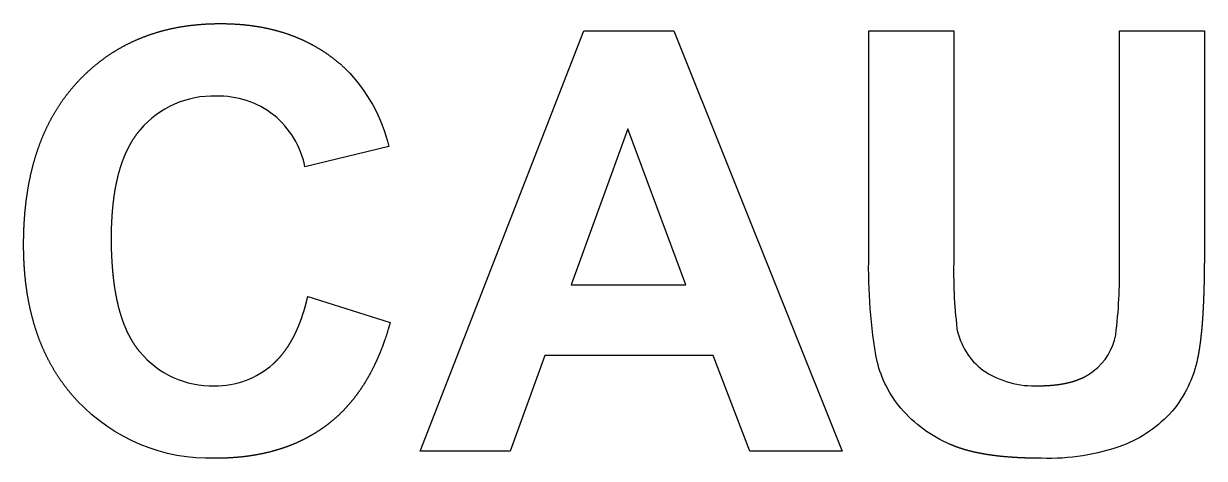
# Model space of a CAD drawing. Header units: millimetres. Extents: x -155 to 155, y -112 to 112.
# Drawn here: x 74.82 to 102.88, y -87.77 to -77.43 of the extents above; entities that cross this region are included whole.
import ezdxf

# ---------------------------------------------------------------- set-up
doc = ezdxf.new("R2010")
doc.units = ezdxf.units.MM
doc.layers.get('0').update_dxf_attribs({"lineweight": 25, "true_color": 0xffffff})

msp = doc.modelspace()

# ---------------------------------------------------------------- linework, layer by layer
at = {"flags": 128}
for points in [[(81.569, -83.921), (83.527, -84.542), (83.524, -84.554), (83.52, -84.567), (83.516, -84.58), (83.513, -84.593), (83.509, -84.605), (83.506, -84.618), (83.502, -84.631), (83.498, -84.643), (83.495, -84.656), (83.491, -84.668), (83.487, -84.681), (83.484, -84.693), (83.48, -84.706), (83.476, -84.718), (83.472, -84.731), (83.468, -84.743), (83.465, -84.755), (83.461, -84.768), (83.457, -84.78), (83.453, -84.792), (83.449, -84.805), (83.445, -84.817), (83.441, -84.829), (83.437, -84.841), (83.433, -84.853), (83.429, -84.866), (83.425, -84.878), (83.421, -84.89), (83.417, -84.902), (83.413, -84.914), (83.409, -84.926), (83.405, -84.938), (83.401, -84.95), (83.397, -84.962), (83.393, -84.974), (83.389, -84.985), (83.384, -84.997), (83.38, -85.009), (83.376, -85.021), (83.372, -85.033), (83.368, -85.044), (83.363, -85.056), (83.359, -85.068), (83.355, -85.08), (83.35, -85.091), (83.346, -85.103), (83.342, -85.114), (83.337, -85.126), (83.333, -85.138), (83.328, -85.149), (83.324, -85.161), (83.32, -85.172), (83.315, -85.183), (83.311, -85.195), (83.306, -85.206), (83.302, -85.218), (83.297, -85.229), (83.292, -85.24), (83.288, -85.252), (83.283, -85.263), (83.279, -85.274), (83.274, -85.285), (83.269, -85.296), (83.265, -85.308), (83.26, -85.319), (83.255, -85.33), (83.251, -85.341), (83.246, -85.352), (83.241, -85.363), (83.236, -85.374), (83.231, -85.385), (83.227, -85.396), (83.222, -85.407), (83.217, -85.418), (83.212, -85.429), (83.207, -85.439), (83.202, -85.45), (83.197, -85.461), (83.192, -85.472), (83.187, -85.483), (83.182, -85.493), (83.177, -85.504), (83.172, -85.515), (83.167, -85.525), (83.162, -85.536), (83.157, -85.547), (83.152, -85.557), (83.147, -85.568), (83.142, -85.578), (83.137, -85.589), (83.132, -85.599), (83.126, -85.61), (83.121, -85.62), (83.116, -85.63), (83.111, -85.641), (83.106, -85.651), (83.1, -85.661), (83.095, -85.672), (83.09, -85.682), (83.084, -85.692), (83.079, -85.702), (83.074, -85.713), (83.068, -85.723), (83.063, -85.733), (83.057, -85.743), (83.052, -85.753), (83.046, -85.763), (83.041, -85.773), (83.036, -85.783), (83.03, -85.793), (83.024, -85.803), (83.019, -85.813), (83.013, -85.823), (83.008, -85.833), (83.002, -85.843), (82.997, -85.852), (82.991, -85.862), (82.985, -85.872), (82.98, -85.882), (82.974, -85.891), (82.968, -85.901), (82.962, -85.911), (82.957, -85.92), (82.951, -85.93), (82.945, -85.94), (82.939, -85.949), (82.934, -85.959), (82.928, -85.968), (82.922, -85.978), (82.916, -85.987), (82.91, -85.997), (82.904, -86.006), (82.898, -86.015), (82.892, -86.025), (82.886, -86.034), (82.88, -86.043), (82.874, -86.053), (82.868, -86.062), (82.862, -86.071), (82.856, -86.08), (82.85, -86.089), (82.844, -86.099), (82.838, -86.108), (82.832, -86.117), (82.826, -86.126), (82.819, -86.135), (82.813, -86.144), (82.807, -86.153), (82.801, -86.162), (82.795, -86.171), (82.788, -86.18), (82.782, -86.189), (82.776, -86.198), (82.769, -86.206), (82.763, -86.215), (82.757, -86.224), (82.75, -86.233), (82.744, -86.242), (82.738, -86.25), (82.731, -86.259), (82.725, -86.268), (82.718, -86.276), (82.712, -86.285), (82.705, -86.293), (82.699, -86.302), (82.692, -86.311), (82.686, -86.319), (82.679, -86.328), (82.673, -86.336), (82.666, -86.344), (82.659, -86.353), (82.653, -86.361), (82.646, -86.37), (82.639, -86.378), (82.633, -86.386), (82.626, -86.395), (82.619, -86.403), (82.612, -86.411), (82.606, -86.419), (82.599, -86.427), (82.592, -86.436), (82.585, -86.444), (82.578, -86.452), (82.572, -86.46), (82.565, -86.468), (82.558, -86.476), (82.551, -86.484), (82.544, -86.492), (82.537, -86.5), (82.53, -86.508), (82.523, -86.516), (82.516, -86.523), (82.509, -86.531), (82.502, -86.539), (82.495, -86.547), (82.488, -86.555), (82.481, -86.562), (82.474, -86.57), (82.467, -86.578), (82.459, -86.585), (82.452, -86.593), (82.445, -86.601), (82.438, -86.608), (82.431, -86.616), (82.423, -86.623), (82.416, -86.631), (82.409, -86.638), (82.401, -86.646), (82.394, -86.653), (82.387, -86.661), (82.379, -86.668), (82.372, -86.675), (82.365, -86.683), (82.357, -86.69), (82.35, -86.697), (82.342, -86.705), (82.335, -86.712), (82.328, -86.719), (82.32, -86.726), (82.313, -86.733), (82.305, -86.74), (82.297, -86.748), (82.29, -86.755), (82.282, -86.762), (82.275, -86.769), (82.267, -86.776), (82.259, -86.783), (82.252, -86.79), (82.244, -86.796), (82.236, -86.803), (82.229, -86.81), (82.221, -86.817), (82.213, -86.824), (82.205, -86.831), (82.198, -86.837), (82.19, -86.844), (82.182, -86.851), (82.174, -86.858), (82.166, -86.864), (82.158, -86.871), (82.15, -86.877), (82.143, -86.884), (82.135, -86.891), (82.127, -86.897), (82.119, -86.904), (82.111, -86.91), (82.103, -86.917), (82.095, -86.923), (82.087, -86.929), (82.079, -86.936), (82.071, -86.942), (82.062, -86.948), (82.054, -86.955), (82.046, -86.961), (82.038, -86.967), (82.03, -86.973), (82.022, -86.98), (82.013, -86.986), (82.005, -86.992), (81.997, -86.998), (81.989, -87.004), (81.98, -87.01), (81.972, -87.016), (81.964, -87.022), (81.956, -87.028), (81.947, -87.034), (81.939, -87.04), (81.93, -87.046), (81.922, -87.052), (81.914, -87.058), (81.905, -87.064), (81.897, -87.07), (81.888, -87.076), (81.88, -87.081), (81.871, -87.087), (81.863, -87.093), (81.854, -87.098), (81.846, -87.104), (81.837, -87.11), (81.829, -87.115), (81.82, -87.121), (81.811, -87.127), (81.803, -87.132), (81.794, -87.138), (81.785, -87.143), (81.777, -87.149), (81.768, -87.154), (81.759, -87.16), (81.751, -87.165), (81.742, -87.171), (81.733, -87.176), (81.724, -87.181), (81.715, -87.187), (81.707, -87.192), (81.698, -87.197), (81.689, -87.202), (81.68, -87.208), (81.671, -87.213), (81.662, -87.218), (81.653, -87.223), (81.644, -87.228), (81.635, -87.233), (81.626, -87.238), (81.617, -87.244), (81.608, -87.249), (81.599, -87.254), (81.59, -87.259), (81.581, -87.264), (81.572, -87.268), (81.563, -87.273), (81.554, -87.278), (81.545, -87.283), (81.536, -87.288), (81.526, -87.293), (81.517, -87.298), (81.508, -87.302), (81.499, -87.307), (81.49, -87.312), (81.48, -87.316), (81.471, -87.321), (81.462, -87.326), (81.453, -87.33), (81.443, -87.335), (81.434, -87.34), (81.425, -87.344), (81.415, -87.349), (81.406, -87.353), (81.396, -87.358), (81.387, -87.362), (81.377, -87.366), (81.368, -87.371), (81.359, -87.375), (81.349, -87.38), (81.34, -87.384), (81.33, -87.388), (81.32, -87.393), (81.311, -87.397), (81.301, -87.401), (81.292, -87.405), (81.282, -87.409), (81.272, -87.414), (81.263, -87.418), (81.253, -87.422), (81.243, -87.426), (81.234, -87.43), (81.224, -87.434), (81.214, -87.438), (81.205, -87.442), (81.195, -87.446), (81.185, -87.45), (81.175, -87.454), (81.165, -87.458), (81.156, -87.462), (81.146, -87.465), (81.136, -87.469), (81.126, -87.473), (81.116, -87.477), (81.106, -87.481), (81.096, -87.484), (81.086, -87.488), (81.076, -87.492), (81.066, -87.495), (81.056, -87.499), (81.046, -87.503), (81.036, -87.506), (81.026, -87.51), (81.016, -87.513), (81.006, -87.517), (80.996, -87.52), (80.986, -87.524), (80.976, -87.527), (80.965, -87.53), (80.955, -87.534), (80.945, -87.537), (80.935, -87.541), (80.925, -87.544), (80.914, -87.547), (80.904, -87.55), (80.894, -87.554), (80.883, -87.557), (80.873, -87.56), (80.863, -87.563), (80.852, -87.566), (80.842, -87.569), (80.832, -87.573), (80.821, -87.576), (80.811, -87.579), (80.8, -87.582), (80.79, -87.585), (80.779, -87.588), (80.769, -87.591), (80.758, -87.594), (80.748, -87.596), (80.737, -87.599), (80.727, -87.602), (80.716, -87.605), (80.706, -87.608), (80.695, -87.611), (80.684, -87.613), (80.674, -87.616), (80.663, -87.619), (80.652, -87.621), (80.642, -87.624), (80.631, -87.627), (80.62, -87.629), (80.61, -87.632), (80.599, -87.634), (80.588, -87.637), (80.577, -87.64), (80.566, -87.642), (80.556, -87.644), (80.545, -87.647), (80.534, -87.649), (80.523, -87.652), (80.512, -87.654), (80.501, -87.656), (80.49, -87.659), (80.479, -87.661), (80.468, -87.663), (80.457, -87.666), (80.446, -87.668), (80.435, -87.67), (80.424, -87.672), (80.413, -87.674), (80.402, -87.676), (80.391, -87.678), (80.38, -87.681), (80.369, -87.683), (80.358, -87.685), (80.346, -87.687), (80.335, -87.689), (80.324, -87.691), (80.313, -87.692), (80.302, -87.694), (80.29, -87.696), (80.279, -87.698), (80.268, -87.7), (80.257, -87.702), (80.245, -87.704), (80.234, -87.705), (80.223, -87.707), (80.211, -87.709), (80.2, -87.71), (80.188, -87.712), (80.177, -87.714), (80.166, -87.715), (80.154, -87.717), (80.143, -87.718), (80.131, -87.72), (80.12, -87.722), (80.108, -87.723), (80.097, -87.724), (80.085, -87.726), (80.074, -87.727), (80.062, -87.729), (80.05, -87.73), (80.039, -87.731), (80.027, -87.733), (80.015, -87.734), (80.004, -87.735), (79.992, -87.737), (79.98, -87.738), (79.969, -87.739), (79.957, -87.74), (79.945, -87.741), (79.933, -87.742), (79.922, -87.744), (79.91, -87.745), (79.898, -87.746), (79.886, -87.747), (79.874, -87.748), (79.862, -87.749), (79.85, -87.75), (79.838, -87.751), (79.827, -87.752), (79.815, -87.752), (79.803, -87.753), (79.791, -87.754), (79.779, -87.755), (79.767, -87.756), (79.755, -87.756), (79.743, -87.757), (79.73, -87.758), (79.718, -87.759), (79.706, -87.759), (79.694, -87.76), (79.682, -87.761), (79.67, -87.761), (79.658, -87.762), (79.645, -87.762), (79.633, -87.763), (79.621, -87.763), (79.609, -87.764), (79.597, -87.764), (79.584, -87.765), (79.572, -87.765), (79.56, -87.765), (79.547, -87.766), (79.535, -87.766), (79.523, -87.766), (79.51, -87.767), (79.498, -87.767), (79.485, -87.767), (79.473, -87.767), (79.461, -87.768), (79.448, -87.768), (79.436, -87.768), (79.423, -87.768), (79.411, -87.768), (79.398, -87.768), (79.386, -87.768), (79.373, -87.768, -0.215668), (76.099, -86.407), (76.089, -86.397), (76.079, -86.386), (76.069, -86.375), (76.059, -86.365), (76.049, -86.354), (76.039, -86.343), (76.03, -86.332), (76.02, -86.321), (76.01, -86.31), (76, -86.299), (75.991, -86.289), (75.981, -86.278), (75.972, -86.267), (75.962, -86.255), (75.953, -86.244), (75.943, -86.233), (75.934, -86.222), (75.925, -86.211), (75.915, -86.2), (75.906, -86.189), (75.897, -86.177), (75.888, -86.166), (75.879, -86.155), (75.87, -86.143), (75.86, -86.132), (75.851, -86.121), (75.842, -86.109), (75.834, -86.098), (75.825, -86.086), (75.816, -86.075), (75.807, -86.063), (75.798, -86.051), (75.789, -86.04), (75.781, -86.028), (75.772, -86.017), (75.763, -86.005), (75.755, -85.993), (75.746, -85.981), (75.738, -85.969), (75.729, -85.958), (75.721, -85.946), (75.712, -85.934), (75.704, -85.922), (75.696, -85.91), (75.688, -85.898), (75.679, -85.886), (75.671, -85.874), (75.663, -85.862), (75.655, -85.85), (75.647, -85.838), (75.639, -85.825), (75.631, -85.813), (75.623, -85.801), (75.615, -85.789), (75.607, -85.776), (75.599, -85.764), (75.591, -85.752), (75.583, -85.739), (75.576, -85.727), (75.568, -85.715), (75.56, -85.702), (75.553, -85.69), (75.545, -85.677), (75.538, -85.664), (75.53, -85.652), (75.523, -85.639), (75.515, -85.627), (75.508, -85.614), (75.501, -85.601), (75.493, -85.588), (75.486, -85.576), (75.479, -85.563), (75.472, -85.55), (75.464, -85.537), (75.457, -85.524), (75.45, -85.511), (75.443, -85.498), (75.436, -85.485), (75.429, -85.472), (75.422, -85.459), (75.416, -85.446), (75.409, -85.433), (75.402, -85.42), (75.395, -85.407), (75.389, -85.393), (75.382, -85.38), (75.375, -85.367), (75.369, -85.354), (75.362, -85.34), (75.356, -85.327), (75.349, -85.314), (75.343, -85.3), (75.336, -85.287), (75.33, -85.273), (75.324, -85.26), (75.317, -85.246), (75.311, -85.233), (75.305, -85.219), (75.299, -85.205), (75.293, -85.192), (75.286, -85.178), (75.28, -85.164), (75.274, -85.15), (75.268, -85.137), (75.262, -85.123), (75.257, -85.109), (75.251, -85.095), (75.245, -85.081), (75.239, -85.067), (75.233, -85.053), (75.228, -85.039), (75.222, -85.025), (75.216, -85.011), (75.211, -84.997), (75.205, -84.983), (75.2, -84.969), (75.194, -84.955), (75.189, -84.94), (75.184, -84.926), (75.178, -84.912), (75.173, -84.898), (75.168, -84.883), (75.162, -84.869), (75.157, -84.855), (75.152, -84.84), (75.147, -84.826), (75.142, -84.811), (75.137, -84.797), (75.132, -84.782), (75.127, -84.767), (75.122, -84.753), (75.117, -84.738), (75.112, -84.724), (75.108, -84.709), (75.103, -84.694), (75.098, -84.679), (75.093, -84.665), (75.089, -84.65), (75.084, -84.635), (75.08, -84.62), (75.075, -84.605), (75.071, -84.59), (75.066, -84.575), (75.062, -84.56), (75.057, -84.545), (75.053, -84.53), (75.049, -84.515), (75.045, -84.5), (75.04, -84.485), (75.036, -84.469), (75.032, -84.454), (75.028, -84.439), (75.024, -84.424), (75.02, -84.408), (75.016, -84.393), (75.012, -84.378), (75.008, -84.362), (75.004, -84.347), (75, -84.331), (74.997, -84.316), (74.993, -84.3), (74.989, -84.285), (74.986, -84.269), (74.982, -84.254), (74.978, -84.238), (74.975, -84.222), (74.971, -84.207), (74.968, -84.191), (74.964, -84.175), (74.961, -84.159), (74.958, -84.143), (74.954, -84.128), (74.951, -84.112), (74.948, -84.096), (74.945, -84.08), (74.942, -84.064), (74.938, -84.048), (74.935, -84.032), (74.932, -84.016), (74.929, -84), (74.926, -83.983), (74.923, -83.967), (74.921, -83.951), (74.918, -83.935), (74.915, -83.919), (74.912, -83.902), (74.909, -83.886), (74.907, -83.87), (74.904, -83.853), (74.902, -83.837), (74.899, -83.82), (74.896, -83.804), (74.894, -83.787), (74.892, -83.771), (74.889, -83.754), (74.887, -83.738), (74.884, -83.721), (74.882, -83.704), (74.88, -83.688), (74.878, -83.671), (74.876, -83.654), (74.873, -83.638), (74.871, -83.621), (74.869, -83.604), (74.867, -83.587), (74.865, -83.57), (74.863, -83.553), (74.861, -83.536), (74.86, -83.519), (74.858, -83.502), (74.856, -83.485), (74.854, -83.468), (74.853, -83.451), (74.851, -83.434), (74.849, -83.417), (74.848, -83.399), (74.846, -83.382), (74.845, -83.365), (74.843, -83.348), (74.842, -83.33), (74.84, -83.313), (74.839, -83.296), (74.838, -83.278), (74.836, -83.261), (74.835, -83.243), (74.834, -83.226), (74.833, -83.208), (74.832, -83.191), (74.831, -83.173), (74.83, -83.155), (74.829, -83.138), (74.828, -83.12), (74.827, -83.102), (74.826, -83.085), (74.825, -83.067), (74.824, -83.049), (74.823, -83.031), (74.823, -83.013), (74.822, -82.995), (74.821, -82.977), (74.821, -82.959), (74.82, -82.941), (74.82, -82.923), (74.819, -82.905), (74.819, -82.887), (74.818, -82.869), (74.818, -82.851), (74.818, -82.833), (74.817, -82.815), (74.817, -82.796), (74.817, -82.778), (74.817, -82.76), (74.816, -82.741), (74.816, -82.723), (74.816, -82.705), (74.816, -82.686), (74.816, -82.667), (74.816, -82.647), (74.816, -82.628), (74.817, -82.609), (74.817, -82.589), (74.817, -82.57), (74.817, -82.551), (74.818, -82.531), (74.818, -82.512), (74.818, -82.493), (74.819, -82.474), (74.819, -82.455), (74.82, -82.436), (74.82, -82.417), (74.821, -82.398), (74.821, -82.379), (74.822, -82.36), (74.823, -82.341), (74.823, -82.322), (74.824, -82.303), (74.825, -82.284), (74.826, -82.265), (74.827, -82.247), (74.828, -82.228), (74.829, -82.209), (74.83, -82.191), (74.831, -82.172), (74.832, -82.154), (74.833, -82.135), (74.834, -82.116), (74.835, -82.098), (74.836, -82.08), (74.838, -82.061), (74.839, -82.043), (74.84, -82.024), (74.842, -82.006), (74.843, -81.988), (74.845, -81.97), (74.846, -81.951), (74.848, -81.933), (74.849, -81.915), (74.851, -81.897), (74.853, -81.879), (74.854, -81.861), (74.856, -81.843), (74.858, -81.825), (74.86, -81.807), (74.862, -81.789), (74.864, -81.771), (74.866, -81.754), (74.867, -81.736), (74.87, -81.718), (74.872, -81.7), (74.874, -81.683), (74.876, -81.665), (74.878, -81.647), (74.88, -81.63), (74.882, -81.612), (74.885, -81.595), (74.887, -81.577), (74.89, -81.56), (74.892, -81.542), (74.894, -81.525), (74.897, -81.508), (74.899, -81.49), (74.902, -81.473), (74.905, -81.456), (74.907, -81.439), (74.91, -81.421), (74.913, -81.404), (74.915, -81.387), (74.918, -81.37), (74.921, -81.353), (74.924, -81.336), (74.927, -81.319), (74.93, -81.302), (74.933, -81.285), (74.936, -81.268), (74.939, -81.252), (74.942, -81.235), (74.945, -81.218), (74.949, -81.201), (74.952, -81.185), (74.955, -81.168), (74.958, -81.151), (74.962, -81.135), (74.965, -81.118), (74.969, -81.102), (74.972, -81.085), (74.976, -81.069), (74.979, -81.052), (74.983, -81.036), (74.986, -81.02), (74.99, -81.003), (74.994, -80.987), (74.998, -80.971), (75.001, -80.954), (75.005, -80.938), (75.009, -80.922), (75.013, -80.906), (75.017, -80.89), (75.021, -80.874), (75.025, -80.858), (75.029, -80.842), (75.033, -80.826), (75.037, -80.81), (75.042, -80.794), (75.046, -80.778), (75.05, -80.762), (75.054, -80.747), (75.059, -80.731), (75.063, -80.715), (75.068, -80.7), (75.072, -80.684), (75.076, -80.668), (75.081, -80.653), (75.086, -80.637), (75.09, -80.622), (75.095, -80.606), (75.1, -80.591), (75.104, -80.575), (75.109, -80.56), (75.114, -80.545), (75.119, -80.529), (75.124, -80.514), (75.129, -80.499), (75.134, -80.484), (75.139, -80.469), (75.144, -80.453), (75.149, -80.438), (75.154, -80.423), (75.159, -80.408), (75.164, -80.393), (75.17, -80.378), (75.175, -80.363), (75.18, -80.348), (75.186, -80.334), (75.191, -80.319), (75.196, -80.304), (75.202, -80.289), (75.207, -80.274), (75.213, -80.26), (75.219, -80.245), (75.224, -80.231), (75.23, -80.216), (75.236, -80.201), (75.241, -80.187), (75.247, -80.172), (75.253, -80.158), (75.259, -80.144), (75.265, -80.129), (75.271, -80.115), (75.277, -80.1), (75.283, -80.086), (75.289, -80.072), (75.295, -80.058), (75.301, -80.044), (75.307, -80.029), (75.314, -80.015), (75.32, -80.001), (75.326, -79.987), (75.333, -79.973), (75.339, -79.959), (75.345, -79.945), (75.352, -79.931), (75.358, -79.917), (75.365, -79.904), (75.372, -79.89), (75.378, -79.876), (75.385, -79.862), (75.392, -79.849), (75.398, -79.835), (75.405, -79.821), (75.412, -79.808), (75.419, -79.794), (75.426, -79.781), (75.433, -79.767), (75.44, -79.754), (75.447, -79.74), (75.454, -79.727), (75.461, -79.713), (75.468, -79.7), (75.475, -79.687), (75.482, -79.674), (75.49, -79.66), (75.497, -79.647), (75.504, -79.634), (75.512, -79.621), (75.519, -79.608), (75.526, -79.595), (75.534, -79.582), (75.542, -79.569), (75.549, -79.556), (75.557, -79.543), (75.564, -79.53), (75.572, -79.517), (75.58, -79.504), (75.588, -79.492), (75.595, -79.479), (75.603, -79.466), (75.611, -79.453), (75.619, -79.441), (75.627, -79.428), (75.635, -79.416), (75.643, -79.403), (75.651, -79.391), (75.659, -79.378), (75.667, -79.366), (75.676, -79.353), (75.684, -79.341), (75.692, -79.328), (75.7, -79.316), (75.709, -79.304), (75.717, -79.292), (75.726, -79.279), (75.734, -79.267), (75.743, -79.255), (75.751, -79.243), (75.76, -79.231), (75.768, -79.219), (75.777, -79.207), (75.786, -79.195), (75.795, -79.183), (75.803, -79.171), (75.812, -79.159), (75.821, -79.147), (75.83, -79.136), (75.839, -79.124), (75.848, -79.112), (75.857, -79.1), (75.866, -79.089), (75.875, -79.077), (75.884, -79.066), (75.893, -79.054), (75.903, -79.043), (75.912, -79.031), (75.921, -79.02), (75.931, -79.008), (75.94, -78.997), (75.949, -78.985), (75.959, -78.974), (75.968, -78.963), (75.978, -78.952), (75.988, -78.94), (75.997, -78.929), (76.007, -78.918), (76.016, -78.907), (76.026, -78.896), (76.036, -78.885), (76.046, -78.874), (76.056, -78.863), (76.066, -78.852), (76.076, -78.841), (76.085, -78.83), (76.095, -78.819), (76.106, -78.808), (76.116, -78.798), (76.126, -78.787), (76.136, -78.776), (76.146, -78.766), (76.156, -78.755), (76.166, -78.744), (76.177, -78.734), (76.187, -78.723), (76.197, -78.713), (76.208, -78.703), (76.218, -78.692), (76.228, -78.682), (76.239, -78.672), (76.249, -78.661), (76.259, -78.651), (76.27, -78.641), (76.28, -78.631), (76.291, -78.621), (76.301, -78.611), (76.312, -78.601), (76.323, -78.591), (76.333, -78.581), (76.344, -78.571), (76.354, -78.562), (76.365, -78.552), (76.376, -78.542), (76.387, -78.532), (76.397, -78.523), (76.408, -78.513), (76.419, -78.504), (76.43, -78.494), (76.441, -78.485), (76.451, -78.475), (76.462, -78.466), (76.473, -78.457), (76.484, -78.447), (76.495, -78.438), (76.506, -78.429), (76.517, -78.42), (76.528, -78.41), (76.539, -78.401), (76.55, -78.392), (76.562, -78.383), (76.573, -78.374), (76.584, -78.365), (76.595, -78.357), (76.606, -78.348), (76.618, -78.339), (76.629, -78.33), (76.64, -78.322), (76.651, -78.313), (76.663, -78.304), (76.674, -78.296), (76.686, -78.287), (76.697, -78.279), (76.708, -78.27), (76.72, -78.262), (76.731, -78.253), (76.743, -78.245), (76.754, -78.237), (76.766, -78.229), (76.778, -78.22), (76.789, -78.212), (76.801, -78.204), (76.813, -78.196), (76.824, -78.188), (76.836, -78.18), (76.848, -78.172), (76.859, -78.164), (76.871, -78.156), (76.883, -78.148), (76.895, -78.141), (76.907, -78.133), (76.919, -78.125), (76.931, -78.118), (76.943, -78.11), (76.955, -78.102), (76.967, -78.095), (76.979, -78.087), (76.991, -78.08), (77.003, -78.073), (77.015, -78.065), (77.027, -78.058), (77.039, -78.051), (77.051, -78.043), (77.063, -78.036), (77.076, -78.029), (77.088, -78.022), (77.1, -78.015), (77.112, -78.008), (77.125, -78.001), (77.137, -77.994), (77.149, -77.987), (77.162, -77.98), (77.174, -77.973), (77.187, -77.967), (77.199, -77.96), (77.212, -77.953), (77.224, -77.947), (77.237, -77.94), (77.249, -77.933), (77.262, -77.927), (77.274, -77.92), (77.287, -77.914), (77.3, -77.908), (77.312, -77.901), (77.325, -77.895), (77.338, -77.889), (77.351, -77.883), (77.363, -77.876), (77.376, -77.87), (77.389, -77.864), (77.402, -77.858), (77.415, -77.852), (77.428, -77.846), (77.441, -77.84), (77.454, -77.834), (77.467, -77.828), (77.48, -77.823), (77.493, -77.817), (77.506, -77.811), (77.519, -77.806), (77.532, -77.8), (77.545, -77.794), (77.558, -77.789), (77.571, -77.783), (77.584, -77.778), (77.598, -77.772), (77.611, -77.767), (77.624, -77.762), (77.638, -77.756), (77.651, -77.751), (77.664, -77.746), (77.678, -77.741), (77.691, -77.736), (77.704, -77.731), (77.718, -77.726), (77.731, -77.721), (77.745, -77.716), (77.758, -77.711), (77.772, -77.706), (77.786, -77.701), (77.799, -77.696), (77.813, -77.691), (77.826, -77.687), (77.84, -77.682), (77.854, -77.678), (77.868, -77.673), (77.881, -77.668), (77.895, -77.664), (77.909, -77.659), (77.923, -77.655), (77.937, -77.651), (77.95, -77.646), (77.964, -77.642), (77.978, -77.638), (77.992, -77.634), (78.006, -77.63), (78.02, -77.625), (78.034, -77.621), (78.048, -77.617), (78.062, -77.613), (78.076, -77.609), (78.09, -77.605), (78.105, -77.602), (78.119, -77.598), (78.133, -77.594), (78.147, -77.59), (78.161, -77.587), (78.176, -77.583), (78.19, -77.579), (78.204, -77.576), (78.219, -77.572), (78.233, -77.569), (78.247, -77.565), (78.262, -77.562), (78.276, -77.559), (78.291, -77.555), (78.305, -77.552), (78.32, -77.549), (78.334, -77.546), (78.349, -77.543), (78.364, -77.539), (78.378, -77.536), (78.393, -77.533), (78.407, -77.53), (78.422, -77.527), (78.437, -77.525), (78.452, -77.522), (78.466, -77.519), (78.481, -77.516), (78.496, -77.513), (78.511, -77.511), (78.526, -77.508), (78.541, -77.506), (78.555, -77.503), (78.57, -77.5), (78.585, -77.498), (78.6, -77.496), (78.615, -77.493), (78.63, -77.491), (78.646, -77.489), (78.661, -77.486), (78.676, -77.484), (78.691, -77.482), (78.706, -77.48), (78.721, -77.478), (78.736, -77.476), (78.752, -77.474), (78.767, -77.472), (78.782, -77.47), (78.797, -77.468), (78.813, -77.466), (78.828, -77.464), (78.844, -77.463), (78.859, -77.461), (78.874, -77.459), (78.89, -77.458), (78.905, -77.456), (78.921, -77.454), (78.936, -77.453), (78.952, -77.451), (78.968, -77.45), (78.983, -77.449), (78.999, -77.447), (79.014, -77.446), (79.03, -77.445), (79.046, -77.444), (79.062, -77.442), (79.077, -77.441), (79.093, -77.44), (79.109, -77.439), (79.125, -77.438), (79.141, -77.437), (79.156, -77.436), (79.172, -77.436), (79.188, -77.435), (79.204, -77.434), (79.22, -77.433), (79.236, -77.432), (79.252, -77.432), (79.268, -77.431), (79.284, -77.431), (79.301, -77.43), (79.317, -77.43), (79.333, -77.429), (79.349, -77.429), (79.365, -77.428), (79.381, -77.428), (79.398, -77.428), (79.414, -77.428), (79.43, -77.427), (79.447, -77.427), (79.463, -77.427), (79.479, -77.427), (79.496, -77.427), (79.51, -77.427), (79.524, -77.427), (79.539, -77.427), (79.553, -77.427), (79.567, -77.427), (79.581, -77.428), (79.596, -77.428), (79.61, -77.428), (79.624, -77.428), (79.638, -77.429), (79.652, -77.429), (79.666, -77.429), (79.68, -77.43), (79.694, -77.43), (79.708, -77.431), (79.722, -77.431), (79.736, -77.432), (79.75, -77.432), (79.764, -77.433), (79.778, -77.434), (79.792, -77.434), (79.806, -77.435), (79.82, -77.436), (79.834, -77.437), (79.848, -77.437), (79.861, -77.438), (79.875, -77.439), (79.889, -77.44), (79.903, -77.441), (79.916, -77.442), (79.93, -77.443), (79.944, -77.444), (79.957, -77.445), (79.971, -77.446), (79.985, -77.447), (79.998, -77.449), (80.012, -77.45), (80.025, -77.451), (80.039, -77.452), (80.052, -77.454), (80.066, -77.455), (80.079, -77.456), (80.093, -77.458), (80.106, -77.459), (80.12, -77.461), (80.133, -77.462), (80.146, -77.464), (80.16, -77.465), (80.173, -77.467), (80.186, -77.468), (80.199, -77.47), (80.213, -77.472), (80.226, -77.474), (80.239, -77.475), (80.252, -77.477), (80.266, -77.479), (80.279, -77.481), (80.292, -77.483), (80.305, -77.485), (80.318, -77.487), (80.331, -77.489), (80.344, -77.491), (80.357, -77.493), (80.37, -77.495), (80.383, -77.497), (80.396, -77.499), (80.409, -77.501), (80.422, -77.504), (80.435, -77.506), (80.448, -77.508), (80.461, -77.511), (80.473, -77.513), (80.486, -77.515), (80.499, -77.518), (80.512, -77.52), (80.524, -77.523), (80.537, -77.525), (80.55, -77.528), (80.563, -77.53), (80.575, -77.533), (80.588, -77.536), (80.601, -77.538), (80.613, -77.541), (80.626, -77.544), (80.638, -77.547), (80.651, -77.549), (80.663, -77.552), (80.676, -77.555), (80.688, -77.558), (80.701, -77.561), (80.713, -77.564), (80.726, -77.567), (80.738, -77.57), (80.75, -77.573), (80.763, -77.576), (80.775, -77.58), (80.787, -77.583), (80.8, -77.586), (80.812, -77.589), (80.824, -77.593), (80.836, -77.596), (80.849, -77.599), (80.861, -77.603), (80.873, -77.606), (80.885, -77.61), (80.897, -77.613), (80.909, -77.617), (80.921, -77.62), (80.933, -77.624), (80.945, -77.627), (80.957, -77.631), (80.969, -77.635), (80.981, -77.638), (80.993, -77.642), (81.005, -77.646), (81.017, -77.65), (81.029, -77.654), (81.041, -77.658), (81.053, -77.661), (81.065, -77.665), (81.076, -77.669), (81.088, -77.673), (81.1, -77.677), (81.112, -77.682), (81.123, -77.686), (81.135, -77.69), (81.147, -77.694), (81.158, -77.698), (81.17, -77.702), (81.182, -77.707), (81.193, -77.711), (81.205, -77.715), (81.216, -77.72), (81.228, -77.724), (81.239, -77.729), (81.251, -77.733), (81.262, -77.738), (81.274, -77.742), (81.285, -77.747), (81.297, -77.751), (81.308, -77.756), (81.319, -77.761), (81.331, -77.766), (81.342, -77.77), (81.353, -77.775), (81.365, -77.78), (81.376, -77.785), (81.387, -77.79), (81.398, -77.794), (81.409, -77.799), (81.421, -77.804), (81.432, -77.809), (81.443, -77.814), (81.454, -77.82), (81.465, -77.825), (81.476, -77.83), (81.487, -77.835), (81.498, -77.84), (81.509, -77.845), (81.52, -77.851), (81.531, -77.856), (81.542, -77.861), (81.553, -77.867), (81.564, -77.872), (81.575, -77.878), (81.586, -77.883), (81.597, -77.889), (81.607, -77.894), (81.618, -77.9), (81.629, -77.905), (81.64, -77.911), (81.65, -77.917), (81.661, -77.922), (81.672, -77.928), (81.682, -77.934), (81.693, -77.94), (81.704, -77.946), (81.714, -77.951), (81.725, -77.957), (81.735, -77.963), (81.746, -77.969), (81.757, -77.975), (81.767, -77.981), (81.778, -77.987), (81.788, -77.993), (81.798, -78), (81.809, -78.006), (81.819, -78.012), (81.83, -78.018), (81.84, -78.025), (81.85, -78.031), (81.861, -78.037), (81.871, -78.044), (81.881, -78.05), (81.891, -78.056), (81.902, -78.063), (81.912, -78.069), (81.922, -78.076), (81.932, -78.082), (81.942, -78.089), (81.952, -78.096), (81.963, -78.102), (81.973, -78.109), (81.983, -78.116), (81.993, -78.123), (82.003, -78.129), (82.013, -78.136), (82.023, -78.143), (82.033, -78.15), (82.043, -78.157), (82.052, -78.164), (82.062, -78.171), (82.072, -78.178), (82.082, -78.185), (82.092, -78.192), (82.102, -78.199), (82.111, -78.206), (82.121, -78.214), (82.131, -78.221), (82.141, -78.228), (82.15, -78.235), (82.16, -78.243), (82.17, -78.25), (82.179, -78.257), (82.189, -78.265), (82.199, -78.272), (82.208, -78.28), (82.218, -78.287), (82.227, -78.295), (82.237, -78.303), (82.246, -78.31), (82.256, -78.318), (82.265, -78.326), (82.275, -78.333), (82.284, -78.341), (82.293, -78.349), (82.303, -78.357), (82.312, -78.365), (82.321, -78.372), (82.331, -78.38), (82.34, -78.388), (82.349, -78.396), (82.358, -78.404), (82.368, -78.412), (82.377, -78.42), (82.386, -78.429), (82.395, -78.437), (82.404, -78.445), (82.413, -78.453), (82.423, -78.461), (82.432, -78.47), (82.441, -78.478), (82.45, -78.486), (82.459, -78.495), (82.468, -78.503), (82.477, -78.512, -0.136006), (83.5, -80.353), (81.501, -80.831, 0.174205), (80.761, -79.603, 0.174953), (79.393, -79.153, 0.228039), (77.589, -79.951), (77.584, -79.957), (77.578, -79.963), (77.573, -79.97), (77.568, -79.976), (77.562, -79.983), (77.557, -79.989), (77.552, -79.995), (77.547, -80.002), (77.541, -80.008), (77.536, -80.015), (77.531, -80.021), (77.526, -80.028), (77.521, -80.035), (77.516, -80.041), (77.51, -80.048), (77.505, -80.055), (77.5, -80.061), (77.495, -80.068), (77.49, -80.075), (77.485, -80.082), (77.48, -80.089), (77.475, -80.095), (77.47, -80.102), (77.465, -80.109), (77.461, -80.116), (77.456, -80.123), (77.451, -80.13), (77.446, -80.137), (77.441, -80.144), (77.436, -80.152), (77.432, -80.159), (77.427, -80.166), (77.422, -80.173), (77.417, -80.18), (77.413, -80.188), (77.408, -80.195), (77.404, -80.202), (77.399, -80.21), (77.394, -80.217), (77.39, -80.225), (77.385, -80.232), (77.381, -80.239), (77.376, -80.247), (77.372, -80.255), (77.367, -80.262), (77.363, -80.27), (77.358, -80.277), (77.354, -80.285), (77.349, -80.293), (77.345, -80.3), (77.341, -80.308), (77.336, -80.316), (77.332, -80.324), (77.328, -80.332), (77.324, -80.34), (77.319, -80.347), (77.315, -80.355), (77.311, -80.363), (77.307, -80.371), (77.303, -80.379), (77.299, -80.387), (77.294, -80.396), (77.29, -80.404), (77.286, -80.412), (77.282, -80.42), (77.278, -80.428), (77.274, -80.436), (77.27, -80.445), (77.266, -80.453), (77.262, -80.461), (77.258, -80.47), (77.254, -80.478), (77.251, -80.487), (77.247, -80.495), (77.243, -80.503), (77.239, -80.512), (77.235, -80.521), (77.232, -80.529), (77.228, -80.538), (77.224, -80.546), (77.22, -80.555), (77.217, -80.564), (77.213, -80.572), (77.209, -80.581), (77.206, -80.59), (77.202, -80.599), (77.199, -80.608), (77.195, -80.617), (77.191, -80.625), (77.188, -80.634), (77.184, -80.643), (77.181, -80.652), (77.178, -80.661), (77.174, -80.67), (77.171, -80.679), (77.167, -80.689), (77.164, -80.698), (77.161, -80.707), (77.157, -80.716), (77.154, -80.725), (77.151, -80.735), (77.147, -80.744), (77.144, -80.753), (77.141, -80.763), (77.138, -80.772), (77.135, -80.781), (77.131, -80.791), (77.128, -80.8), (77.125, -80.81), (77.122, -80.819), (77.119, -80.829), (77.116, -80.839), (77.113, -80.848), (77.11, -80.858), (77.107, -80.868), (77.104, -80.877), (77.101, -80.887), (77.098, -80.897), (77.095, -80.907), (77.092, -80.916), (77.089, -80.926), (77.087, -80.936), (77.084, -80.946), (77.081, -80.956), (77.078, -80.966), (77.075, -80.976), (77.073, -80.986), (77.07, -80.996), (77.067, -81.006), (77.065, -81.017), (77.062, -81.027), (77.059, -81.037), (77.057, -81.047), (77.054, -81.057), (77.051, -81.068), (77.049, -81.078), (77.046, -81.088), (77.044, -81.099), (77.041, -81.109), (77.039, -81.12), (77.037, -81.13), (77.034, -81.141), (77.032, -81.151), (77.029, -81.162), (77.027, -81.172), (77.025, -81.183), (77.022, -81.194), (77.02, -81.204), (77.018, -81.215), (77.016, -81.226), (77.013, -81.237), (77.011, -81.247), (77.009, -81.258), (77.007, -81.269), (77.005, -81.28), (77.002, -81.291), (77, -81.302), (76.998, -81.313), (76.996, -81.324), (76.994, -81.335), (76.992, -81.346), (76.99, -81.357), (76.988, -81.368), (76.986, -81.379), (76.984, -81.391), (76.982, -81.402), (76.98, -81.413), (76.979, -81.424), (76.977, -81.436), (76.975, -81.447), (76.973, -81.458), (76.971, -81.47), (76.97, -81.481), (76.968, -81.493), (76.966, -81.504), (76.964, -81.516), (76.963, -81.527), (76.961, -81.539), (76.959, -81.551), (76.958, -81.562), (76.956, -81.574), (76.955, -81.586), (76.953, -81.597), (76.952, -81.609), (76.95, -81.621), (76.949, -81.633), (76.947, -81.645), (76.946, -81.657), (76.944, -81.668), (76.943, -81.68), (76.941, -81.692), (76.94, -81.704), (76.939, -81.716), (76.937, -81.729), (76.936, -81.741), (76.935, -81.753), (76.934, -81.765), (76.932, -81.777), (76.931, -81.789), (76.93, -81.802), (76.929, -81.814), (76.928, -81.826), (76.926, -81.839), (76.925, -81.851), (76.924, -81.863), (76.923, -81.876), (76.922, -81.888), (76.921, -81.901), (76.92, -81.913), (76.919, -81.926), (76.918, -81.938), (76.917, -81.951), (76.916, -81.964), (76.915, -81.976), (76.915, -81.989), (76.914, -82.002), (76.913, -82.015), (76.912, -82.027), (76.911, -82.04), (76.911, -82.053), (76.91, -82.066), (76.909, -82.079), (76.908, -82.092), (76.908, -82.105), (76.907, -82.118), (76.906, -82.131), (76.906, -82.144), (76.905, -82.157), (76.905, -82.17), (76.904, -82.183), (76.903, -82.197), (76.903, -82.21), (76.902, -82.223), (76.902, -82.236), (76.901, -82.25), (76.901, -82.263), (76.901, -82.276), (76.9, -82.29), (76.9, -82.303), (76.9, -82.317), (76.899, -82.33), (76.899, -82.344), (76.899, -82.357), (76.898, -82.371), (76.898, -82.384), (76.898, -82.398), (76.898, -82.412), (76.897, -82.425), (76.897, -82.439), (76.897, -82.453), (76.897, -82.467), (76.897, -82.481), (76.897, -82.494), (76.897, -82.508), (76.897, -82.522), (76.897, -82.536), (76.897, -82.551), (76.897, -82.566), (76.897, -82.581), (76.897, -82.595), (76.897, -82.61), (76.897, -82.625), (76.897, -82.639), (76.897, -82.654), (76.898, -82.668), (76.898, -82.683), (76.898, -82.697), (76.898, -82.712), (76.899, -82.726), (76.899, -82.74), (76.899, -82.755), (76.899, -82.769), (76.9, -82.783), (76.9, -82.797), (76.901, -82.812), (76.901, -82.826), (76.901, -82.84), (76.902, -82.854), (76.902, -82.868), (76.903, -82.882), (76.903, -82.896), (76.904, -82.91), (76.904, -82.924), (76.905, -82.938), (76.906, -82.952), (76.906, -82.966), (76.907, -82.979), (76.907, -82.993), (76.908, -83.007), (76.909, -83.021), (76.91, -83.034), (76.91, -83.048), (76.911, -83.062), (76.912, -83.075), (76.913, -83.089), (76.913, -83.102), (76.914, -83.116), (76.915, -83.129), (76.916, -83.142), (76.917, -83.156), (76.918, -83.169), (76.919, -83.182), (76.92, -83.196), (76.921, -83.209), (76.922, -83.222), (76.923, -83.235), (76.924, -83.248), (76.925, -83.262), (76.926, -83.275), (76.927, -83.288), (76.928, -83.301), (76.929, -83.314), (76.931, -83.327), (76.932, -83.339), (76.933, -83.352), (76.934, -83.365), (76.936, -83.378), (76.937, -83.391), (76.938, -83.403), (76.939, -83.416), (76.941, -83.429), (76.942, -83.441), (76.944, -83.454), (76.945, -83.467), (76.946, -83.479), (76.948, -83.492), (76.949, -83.504), (76.951, -83.517), (76.952, -83.529), (76.954, -83.541), (76.955, -83.554), (76.957, -83.566), (76.959, -83.578), (76.96, -83.59), (76.962, -83.603), (76.963, -83.615), (76.965, -83.627), (76.967, -83.639), (76.969, -83.651), (76.97, -83.663), (76.972, -83.675), (76.974, -83.687), (76.976, -83.699), (76.977, -83.711), (76.979, -83.723), (76.981, -83.735), (76.983, -83.746), (76.985, -83.758), (76.987, -83.77), (76.989, -83.782), (76.991, -83.793), (76.993, -83.805), (76.995, -83.817), (76.997, -83.828), (76.999, -83.84), (77.001, -83.851), (77.003, -83.863), (77.005, -83.874), (77.007, -83.885), (77.009, -83.897), (77.012, -83.908), (77.014, -83.919), (77.016, -83.931), (77.018, -83.942), (77.02, -83.953), (77.023, -83.964), (77.025, -83.975), (77.027, -83.987), (77.03, -83.998), (77.032, -84.009), (77.034, -84.02), (77.037, -84.031), (77.039, -84.042), (77.042, -84.053), (77.044, -84.063), (77.047, -84.074), (77.049, -84.085), (77.052, -84.096), (77.054, -84.107), (77.057, -84.117), (77.059, -84.128), (77.062, -84.139), (77.065, -84.149), (77.067, -84.16), (77.07, -84.17), (77.073, -84.181), (77.075, -84.191), (77.078, -84.202), (77.081, -84.212), (77.084, -84.222), (77.087, -84.233), (77.089, -84.243), (77.092, -84.253), (77.095, -84.264), (77.098, -84.274), (77.101, -84.284), (77.104, -84.294), (77.107, -84.304), (77.11, -84.314), (77.113, -84.324), (77.116, -84.334), (77.119, -84.344), (77.122, -84.354), (77.125, -84.364), (77.128, -84.374), (77.131, -84.384), (77.134, -84.394), (77.137, -84.403), (77.14, -84.413), (77.144, -84.423), (77.147, -84.432), (77.15, -84.442), (77.153, -84.452), (77.157, -84.461), (77.16, -84.471), (77.163, -84.48), (77.167, -84.49), (77.17, -84.499), (77.173, -84.509), (77.177, -84.518), (77.18, -84.527), (77.184, -84.537), (77.187, -84.546), (77.191, -84.555), (77.194, -84.564), (77.198, -84.573), (77.201, -84.583), (77.205, -84.592), (77.208, -84.601), (77.212, -84.61), (77.216, -84.619), (77.219, -84.628), (77.223, -84.637), (77.227, -84.646), (77.23, -84.655), (77.234, -84.663), (77.238, -84.672), (77.242, -84.681), (77.245, -84.69), (77.249, -84.698), (77.253, -84.707), (77.257, -84.716), (77.261, -84.724), (77.265, -84.733), (77.269, -84.741), (77.273, -84.75), (77.277, -84.758), (77.281, -84.767), (77.285, -84.775), (77.289, -84.784), (77.293, -84.792), (77.297, -84.8), (77.301, -84.808), (77.305, -84.817), (77.309, -84.825), (77.313, -84.833), (77.317, -84.841), (77.322, -84.849), (77.326, -84.857), (77.33, -84.865), (77.334, -84.873), (77.339, -84.881), (77.343, -84.889), (77.347, -84.897), (77.351, -84.905), (77.356, -84.913), (77.36, -84.921), (77.365, -84.929), (77.369, -84.936), (77.373, -84.944), (77.378, -84.952), (77.382, -84.959), (77.387, -84.967), (77.391, -84.974), (77.396, -84.982), (77.401, -84.989), (77.405, -84.997), (77.41, -85.004), (77.414, -85.012), (77.419, -85.019), (77.424, -85.027), (77.428, -85.034), (77.433, -85.041), (77.438, -85.048), (77.443, -85.056), (77.447, -85.063), (77.452, -85.07), (77.457, -85.077), (77.462, -85.084), (77.467, -85.091), (77.472, -85.098), (77.477, -85.105), (77.481, -85.112), (77.486, -85.119), (77.491, -85.126), (77.496, -85.133), (77.501, -85.139), (77.506, -85.146), (77.511, -85.153), (77.516, -85.16), (77.522, -85.166), (77.527, -85.173), (77.532, -85.18), (77.537, -85.186), (77.542, -85.193), (77.547, -85.199), (77.553, -85.206), (77.558, -85.212), (77.563, -85.218), (77.568, -85.225), (77.574, -85.231), (77.579, -85.237, 0.231611), (79.352, -86.042, 0.188989), (80.737, -85.531), (80.742, -85.527), (80.746, -85.523), (80.751, -85.519), (80.755, -85.515), (80.76, -85.511), (80.764, -85.506), (80.769, -85.502), (80.773, -85.498), (80.778, -85.494), (80.782, -85.49), (80.786, -85.486), (80.791, -85.482), (80.795, -85.477), (80.8, -85.473), (80.804, -85.469), (80.808, -85.465), (80.813, -85.46), (80.817, -85.456), (80.821, -85.452), (80.826, -85.447), (80.83, -85.443), (80.834, -85.439), (80.839, -85.434), (80.843, -85.43), (80.847, -85.425), (80.852, -85.421), (80.856, -85.416), (80.86, -85.412), (80.864, -85.407), (80.869, -85.403), (80.873, -85.398), (80.877, -85.394), (80.881, -85.389), (80.885, -85.385), (80.89, -85.38), (80.894, -85.375), (80.898, -85.371), (80.902, -85.366), (80.906, -85.361), (80.91, -85.357), (80.915, -85.352), (80.919, -85.347), (80.923, -85.342), (80.927, -85.338), (80.931, -85.333), (80.935, -85.328), (80.939, -85.323), (80.943, -85.318), (80.947, -85.313), (80.951, -85.309), (80.955, -85.304), (80.959, -85.299), (80.963, -85.294), (80.967, -85.289), (80.971, -85.284), (80.975, -85.279), (80.979, -85.274), (80.983, -85.269), (80.987, -85.264), (80.991, -85.259), (80.995, -85.254), (80.999, -85.249), (81.003, -85.243), (81.007, -85.238), (81.011, -85.233), (81.014, -85.228), (81.018, -85.223), (81.022, -85.218), (81.026, -85.212), (81.03, -85.207), (81.034, -85.202), (81.037, -85.197), (81.041, -85.191), (81.045, -85.186), (81.049, -85.181), (81.053, -85.175), (81.056, -85.17), (81.06, -85.165), (81.064, -85.159), (81.068, -85.154), (81.071, -85.148), (81.075, -85.143), (81.079, -85.137), (81.082, -85.132), (81.086, -85.126), (81.09, -85.121), (81.093, -85.115), (81.097, -85.11), (81.101, -85.104), (81.104, -85.099), (81.108, -85.093), (81.112, -85.087), (81.115, -85.082), (81.119, -85.076), (81.122, -85.07), (81.126, -85.065), (81.13, -85.059), (81.133, -85.053), (81.137, -85.047), (81.14, -85.042), (81.144, -85.036), (81.147, -85.03), (81.151, -85.024), (81.154, -85.018), (81.158, -85.012), (81.161, -85.007), (81.165, -85.001), (81.168, -84.995), (81.172, -84.989), (81.175, -84.983), (81.178, -84.977), (81.182, -84.971), (81.185, -84.965), (81.189, -84.959), (81.192, -84.953), (81.195, -84.947), (81.199, -84.941), (81.202, -84.935), (81.205, -84.928), (81.209, -84.922), (81.212, -84.916), (81.215, -84.91), (81.219, -84.904), (81.222, -84.898), (81.225, -84.891), (81.229, -84.885), (81.232, -84.879), (81.235, -84.873), (81.238, -84.866), (81.242, -84.86), (81.245, -84.854), (81.248, -84.847), (81.251, -84.841), (81.254, -84.834), (81.258, -84.828), (81.261, -84.822), (81.264, -84.815), (81.267, -84.809), (81.27, -84.802), (81.273, -84.796), (81.277, -84.789), (81.28, -84.783), (81.283, -84.776), (81.286, -84.77), (81.289, -84.763), (81.292, -84.756), (81.295, -84.75), (81.298, -84.743), (81.301, -84.737), (81.304, -84.73), (81.307, -84.723), (81.31, -84.716), (81.313, -84.71), (81.316, -84.703), (81.319, -84.696), (81.322, -84.689), (81.325, -84.683), (81.328, -84.676), (81.331, -84.669), (81.334, -84.662), (81.337, -84.655), (81.34, -84.648), (81.343, -84.641), (81.346, -84.635), (81.349, -84.628), (81.351, -84.621), (81.354, -84.614), (81.357, -84.607), (81.36, -84.6), (81.363, -84.593), (81.366, -84.586), (81.369, -84.578), (81.371, -84.571), (81.374, -84.564), (81.377, -84.557), (81.38, -84.55), (81.382, -84.543), (81.385, -84.536), (81.388, -84.529), (81.391, -84.521), (81.393, -84.514), (81.396, -84.507), (81.399, -84.5), (81.402, -84.492), (81.404, -84.485), (81.407, -84.478), (81.41, -84.47), (81.412, -84.463), (81.415, -84.456), (81.417, -84.448), (81.42, -84.441), (81.423, -84.433), (81.425, -84.426), (81.428, -84.418), (81.431, -84.411), (81.433, -84.404), (81.436, -84.396), (81.438, -84.388), (81.441, -84.381), (81.443, -84.373), (81.446, -84.366), (81.448, -84.358), (81.451, -84.351), (81.453, -84.343), (81.456, -84.335), (81.458, -84.328), (81.461, -84.32), (81.463, -84.312), (81.466, -84.304), (81.468, -84.297), (81.471, -84.289), (81.473, -84.281), (81.475, -84.273), (81.478, -84.266), (81.48, -84.258), (81.483, -84.25), (81.485, -84.242), (81.487, -84.234), (81.49, -84.226), (81.492, -84.218), (81.494, -84.21), (81.497, -84.202), (81.499, -84.194), (81.501, -84.186), (81.503, -84.178), (81.506, -84.17), (81.508, -84.162), (81.51, -84.154), (81.513, -84.146), (81.515, -84.138), (81.517, -84.13), (81.519, -84.122), (81.521, -84.114), (81.524, -84.105), (81.526, -84.097), (81.528, -84.089), (81.53, -84.081), (81.532, -84.072), (81.534, -84.064), (81.537, -84.056), (81.539, -84.048), (81.541, -84.039), (81.543, -84.031), (81.545, -84.023), (81.547, -84.014), (81.549, -84.006), (81.551, -83.997), (81.553, -83.989), (81.555, -83.981), (81.557, -83.972), (81.559, -83.964), (81.561, -83.955), (81.563, -83.947), (81.565, -83.938), (81.567, -83.93)], [(94.904, -77.598), (96.924, -77.598), (96.924, -83.014, 0.037277), (96.999, -84.685, 0.185746), (97.616, -85.671, 0.165329), (98.949, -86.042), (98.956, -86.042), (98.963, -86.042), (98.97, -86.042), (98.976, -86.042), (98.983, -86.042), (98.99, -86.042), (98.996, -86.042), (99.003, -86.042), (99.009, -86.042), (99.016, -86.042), (99.023, -86.042), (99.029, -86.042), (99.036, -86.041), (99.042, -86.041), (99.049, -86.041), (99.055, -86.041), (99.062, -86.041), (99.068, -86.041), (99.075, -86.04), (99.081, -86.04), (99.088, -86.04), (99.094, -86.04), (99.1, -86.04), (99.107, -86.039), (99.113, -86.039), (99.12, -86.039), (99.126, -86.038), (99.132, -86.038), (99.139, -86.038), (99.145, -86.038), (99.151, -86.037), (99.158, -86.037), (99.164, -86.037), (99.17, -86.036), (99.177, -86.036), (99.183, -86.035), (99.189, -86.035), (99.195, -86.035), (99.202, -86.034), (99.208, -86.034), (99.214, -86.033), (99.22, -86.033), (99.226, -86.032), (99.232, -86.032), (99.239, -86.032), (99.245, -86.031), (99.251, -86.031), (99.257, -86.03), (99.263, -86.029), (99.269, -86.029), (99.275, -86.028), (99.281, -86.028), (99.287, -86.027), (99.293, -86.027), (99.299, -86.026), (99.305, -86.026), (99.311, -86.025), (99.317, -86.024), (99.323, -86.024), (99.329, -86.023), (99.335, -86.022), (99.341, -86.022), (99.347, -86.021), (99.353, -86.02), (99.359, -86.02), (99.365, -86.019), (99.37, -86.018), (99.376, -86.018), (99.382, -86.017), (99.388, -86.016), (99.394, -86.015), (99.399, -86.015), (99.405, -86.014), (99.411, -86.013), (99.417, -86.012), (99.422, -86.011), (99.428, -86.011), (99.434, -86.01), (99.44, -86.009), (99.445, -86.008), (99.451, -86.007), (99.457, -86.006), (99.462, -86.005), (99.468, -86.005), (99.474, -86.004), (99.479, -86.003), (99.485, -86.002), (99.49, -86.001), (99.496, -86), (99.502, -85.999), (99.507, -85.998), (99.513, -85.997), (99.518, -85.996), (99.524, -85.995), (99.529, -85.994), (99.535, -85.993), (99.54, -85.992), (99.546, -85.991), (99.551, -85.99), (99.556, -85.989), (99.562, -85.988), (99.567, -85.987), (99.573, -85.985), (99.578, -85.984), (99.583, -85.983), (99.589, -85.982), (99.594, -85.981), (99.599, -85.98), (99.605, -85.979), (99.61, -85.978), (99.615, -85.976), (99.621, -85.975), (99.626, -85.974), (99.631, -85.973), (99.636, -85.971), (99.642, -85.97), (99.647, -85.969), (99.652, -85.968), (99.657, -85.966), (99.662, -85.965), (99.667, -85.964), (99.673, -85.963), (99.678, -85.961), (99.683, -85.96), (99.688, -85.959), (99.693, -85.957), (99.698, -85.956), (99.703, -85.955), (99.708, -85.953), (99.713, -85.952), (99.718, -85.95), (99.723, -85.949), (99.728, -85.948), (99.733, -85.946), (99.738, -85.945), (99.743, -85.943), (99.748, -85.942), (99.753, -85.94), (99.758, -85.939), (99.763, -85.937), (99.768, -85.936), (99.773, -85.934), (99.778, -85.933), (99.783, -85.931), (99.787, -85.93), (99.792, -85.928), (99.797, -85.927), (99.802, -85.925), (99.807, -85.923), (99.811, -85.922), (99.816, -85.92), (99.821, -85.919), (99.826, -85.917), (99.83, -85.915), (99.835, -85.914), (99.84, -85.912), (99.845, -85.91), (99.849, -85.909), (99.854, -85.907), (99.859, -85.905), (99.863, -85.903), (99.868, -85.902), (99.872, -85.9), (99.877, -85.898), (99.882, -85.896), (99.886, -85.895), (99.891, -85.893), (99.895, -85.891), (99.9, -85.889), (99.904, -85.887), (99.909, -85.886), (99.913, -85.884), (99.918, -85.882), (99.922, -85.88), (99.927, -85.878), (99.931, -85.876), (99.936, -85.874), (99.94, -85.873), (99.945, -85.871), (99.949, -85.869), (99.953, -85.867), (99.958, -85.865), (99.962, -85.863), (99.966, -85.861), (99.971, -85.859), (99.975, -85.857), (99.979, -85.855), (99.984, -85.853), (99.988, -85.851), (99.992, -85.849), (99.997, -85.847), (100.001, -85.845), (100.005, -85.843), (100.009, -85.841), (100.013, -85.839), (100.018, -85.836), (100.022, -85.834), (100.026, -85.832), (100.03, -85.83), (100.034, -85.828), (100.038, -85.826), (100.043, -85.824), (100.047, -85.821), (100.051, -85.819), (100.055, -85.817), (100.059, -85.815), (100.063, -85.813), (100.067, -85.81), (100.071, -85.808), (100.075, -85.806), (100.079, -85.804), (100.083, -85.801), (100.087, -85.799), (100.091, -85.797), (100.095, -85.795), (100.099, -85.792), (100.103, -85.79), (100.107, -85.788), (100.11, -85.785), (100.114, -85.783), (100.118, -85.781), (100.122, -85.778), (100.126, -85.776), (100.13, -85.773), (100.134, -85.771), (100.137, -85.769), (100.141, -85.766), (100.145, -85.764), (100.149, -85.761), (100.152, -85.759), (100.156, -85.756), (100.16, -85.754), (100.164, -85.751), (100.167, -85.749), (100.171, -85.746), (100.175, -85.744), (100.178, -85.741), (100.182, -85.739), (100.186, -85.736), (100.189, -85.734), (100.193, -85.731), (100.196, -85.728), (100.2, -85.726), (100.204, -85.723), (100.207, -85.721), (100.211, -85.718), (100.214, -85.715), (100.218, -85.713), (100.221, -85.71), (100.225, -85.707), (100.228, -85.705), (100.232, -85.702), (100.235, -85.699), (100.239, -85.697), (100.242, -85.694), (100.245, -85.691, 0.188425), (100.771, -84.828, 0.037849), (100.859, -83.13), (100.859, -77.598), (102.879, -77.598), (102.879, -82.85), (102.879, -82.864), (102.879, -82.878), (102.878, -82.892), (102.878, -82.906), (102.878, -82.92), (102.878, -82.934), (102.878, -82.948), (102.878, -82.962), (102.878, -82.975), (102.878, -82.989), (102.878, -83.003), (102.878, -83.017), (102.878, -83.03), (102.878, -83.044), (102.878, -83.057), (102.878, -83.071), (102.878, -83.085), (102.878, -83.098), (102.878, -83.111), (102.878, -83.125), (102.877, -83.138), (102.877, -83.152), (102.877, -83.165), (102.877, -83.178), (102.877, -83.192), (102.877, -83.205), (102.877, -83.218), (102.877, -83.231), (102.876, -83.244), (102.876, -83.258), (102.876, -83.271), (102.876, -83.284), (102.876, -83.297), (102.876, -83.31), (102.875, -83.323), (102.875, -83.336), (102.875, -83.348), (102.875, -83.361), (102.875, -83.374), (102.875, -83.387), (102.874, -83.4), (102.874, -83.412), (102.874, -83.425), (102.874, -83.438), (102.873, -83.45), (102.873, -83.463), (102.873, -83.476), (102.873, -83.488), (102.873, -83.501), (102.872, -83.513), (102.872, -83.526), (102.872, -83.538), (102.871, -83.55), (102.871, -83.563), (102.871, -83.575), (102.871, -83.587), (102.87, -83.6), (102.87, -83.612), (102.87, -83.624), (102.87, -83.636), (102.869, -83.648), (102.869, -83.66), (102.869, -83.672), (102.868, -83.684), (102.868, -83.696), (102.868, -83.708), (102.867, -83.72), (102.867, -83.732), (102.867, -83.744), (102.866, -83.756), (102.866, -83.768), (102.866, -83.779), (102.865, -83.791), (102.865, -83.803), (102.864, -83.814), (102.864, -83.826), (102.864, -83.838), (102.863, -83.849), (102.863, -83.861), (102.863, -83.872), (102.862, -83.884), (102.862, -83.895), (102.861, -83.907), (102.861, -83.918), (102.86, -83.929), (102.86, -83.941), (102.86, -83.952), (102.859, -83.963), (102.859, -83.974), (102.858, -83.986), (102.858, -83.997), (102.857, -84.008), (102.857, -84.019), (102.856, -84.03), (102.856, -84.041), (102.855, -84.052), (102.855, -84.063), (102.855, -84.074), (102.854, -84.085), (102.854, -84.096), (102.853, -84.106), (102.853, -84.117), (102.852, -84.128), (102.851, -84.139), (102.851, -84.149), (102.85, -84.16), (102.85, -84.171), (102.849, -84.181), (102.849, -84.192), (102.848, -84.202), (102.848, -84.213), (102.847, -84.223), (102.847, -84.234), (102.846, -84.244), (102.845, -84.255), (102.845, -84.265), (102.844, -84.275), (102.844, -84.285), (102.843, -84.296), (102.843, -84.306), (102.842, -84.316), (102.841, -84.326), (102.841, -84.336), (102.84, -84.346), (102.839, -84.357), (102.839, -84.367), (102.838, -84.377), (102.838, -84.386), (102.837, -84.396), (102.836, -84.406), (102.836, -84.416), (102.835, -84.426), (102.834, -84.436), (102.834, -84.446), (102.833, -84.455), (102.832, -84.465), (102.832, -84.475), (102.831, -84.484), (102.83, -84.494), (102.83, -84.503), (102.829, -84.513), (102.828, -84.522), (102.827, -84.532), (102.827, -84.541), (102.826, -84.551), (102.825, -84.56), (102.825, -84.57), (102.824, -84.579), (102.823, -84.588), (102.822, -84.597), (102.822, -84.607), (102.821, -84.616), (102.82, -84.625), (102.819, -84.634), (102.818, -84.643), (102.818, -84.652), (102.817, -84.661), (102.816, -84.67), (102.815, -84.679), (102.815, -84.688), (102.814, -84.697), (102.813, -84.706), (102.812, -84.715), (102.811, -84.723), (102.811, -84.732), (102.81, -84.741), (102.809, -84.75), (102.808, -84.758), (102.807, -84.767), (102.806, -84.775), (102.805, -84.784), (102.805, -84.793), (102.804, -84.801), (102.803, -84.81), (102.802, -84.818), (102.801, -84.826), (102.8, -84.835), (102.799, -84.843), (102.798, -84.851), (102.798, -84.86), (102.797, -84.868), (102.796, -84.876), (102.795, -84.884), (102.794, -84.892), (102.793, -84.901), (102.792, -84.909), (102.791, -84.917), (102.79, -84.925), (102.789, -84.933), (102.788, -84.941), (102.787, -84.949), (102.786, -84.957), (102.785, -84.964), (102.784, -84.972), (102.784, -84.98), (102.783, -84.988), (102.782, -84.995), (102.781, -85.003), (102.78, -85.011), (102.779, -85.018), (102.778, -85.026), (102.777, -85.034), (102.776, -85.041), (102.775, -85.049), (102.774, -85.056), (102.773, -85.064), (102.771, -85.071), (102.77, -85.078), (102.769, -85.086), (102.768, -85.093), (102.767, -85.1), (102.766, -85.108), (102.765, -85.115), (102.764, -85.122), (102.763, -85.129), (102.762, -85.136), (102.761, -85.143), (102.76, -85.15), (102.759, -85.157), (102.758, -85.164), (102.757, -85.171), (102.755, -85.178), (102.754, -85.185), (102.753, -85.192), (102.752, -85.199), (102.751, -85.206), (102.75, -85.212), (102.749, -85.219), (102.748, -85.226), (102.746, -85.232), (102.745, -85.239), (102.744, -85.246), (102.743, -85.252), (102.742, -85.259), (102.741, -85.265), (102.739, -85.272), (102.738, -85.278), (102.737, -85.285), (102.736, -85.291), (102.735, -85.297), (102.733, -85.304), (102.732, -85.31), (102.731, -85.316), (102.73, -85.322), (102.729, -85.328), (102.727, -85.335), (102.726, -85.341), (102.725, -85.347), (102.724, -85.353), (102.722, -85.359), (102.721, -85.365), (102.72, -85.371), (102.719, -85.377), (102.717, -85.383), (102.716, -85.389), (102.715, -85.394, -0.125594), (102.111, -86.649, -0.118985), (100.934, -87.465, -0.095991), (99.011, -87.768), (99, -87.768), (98.989, -87.768), (98.977, -87.768), (98.966, -87.768), (98.955, -87.768), (98.944, -87.768), (98.933, -87.768), (98.922, -87.768), (98.911, -87.768), (98.9, -87.768), (98.889, -87.768), (98.878, -87.767), (98.867, -87.767), (98.856, -87.767), (98.845, -87.767), (98.834, -87.767), (98.824, -87.767), (98.813, -87.767), (98.802, -87.766), (98.791, -87.766), (98.78, -87.766), (98.77, -87.766), (98.759, -87.765), (98.748, -87.765), (98.738, -87.765), (98.727, -87.765), (98.716, -87.764), (98.706, -87.764), (98.695, -87.764), (98.685, -87.764), (98.674, -87.763), (98.664, -87.763), (98.653, -87.763), (98.643, -87.762), (98.632, -87.762), (98.622, -87.762), (98.611, -87.761), (98.601, -87.761), (98.59, -87.76), (98.58, -87.76), (98.57, -87.76), (98.559, -87.759), (98.549, -87.759), (98.539, -87.758), (98.529, -87.758), (98.518, -87.757), (98.508, -87.757), (98.498, -87.757), (98.488, -87.756), (98.478, -87.756), (98.468, -87.755), (98.457, -87.754), (98.447, -87.754), (98.437, -87.753), (98.427, -87.753), (98.417, -87.752), (98.407, -87.752), (98.397, -87.751), (98.387, -87.751), (98.377, -87.75), (98.367, -87.749), (98.358, -87.749), (98.348, -87.748), (98.338, -87.747), (98.328, -87.747), (98.318, -87.746), (98.308, -87.745), (98.299, -87.745), (98.289, -87.744), (98.279, -87.743), (98.27, -87.743), (98.26, -87.742), (98.25, -87.741), (98.241, -87.741), (98.231, -87.74), (98.221, -87.739), (98.212, -87.738), (98.202, -87.737), (98.193, -87.737), (98.183, -87.736), (98.174, -87.735), (98.164, -87.734), (98.155, -87.733), (98.145, -87.733), (98.136, -87.732), (98.127, -87.731), (98.117, -87.73), (98.108, -87.729), (98.099, -87.728), (98.089, -87.727), (98.08, -87.726), (98.071, -87.725), (98.061, -87.724), (98.052, -87.724), (98.043, -87.723), (98.034, -87.722), (98.025, -87.721), (98.016, -87.72), (98.006, -87.719), (97.997, -87.718), (97.988, -87.717), (97.979, -87.716), (97.97, -87.715), (97.961, -87.714), (97.952, -87.712), (97.943, -87.711), (97.934, -87.71), (97.925, -87.709), (97.917, -87.708), (97.908, -87.707), (97.899, -87.706), (97.89, -87.705), (97.881, -87.704), (97.872, -87.703), (97.864, -87.701), (97.855, -87.7), (97.846, -87.699), (97.837, -87.698), (97.829, -87.697), (97.82, -87.695), (97.811, -87.694), (97.803, -87.693), (97.794, -87.692), (97.786, -87.691), (97.777, -87.689), (97.768, -87.688), (97.76, -87.687), (97.751, -87.685), (97.743, -87.684), (97.735, -87.683), (97.726, -87.682), (97.718, -87.68), (97.709, -87.679), (97.701, -87.678), (97.693, -87.676), (97.684, -87.675), (97.676, -87.673), (97.668, -87.672), (97.659, -87.671), (97.651, -87.669), (97.643, -87.668), (97.635, -87.666), (97.627, -87.665), (97.618, -87.663), (97.61, -87.662), (97.602, -87.661), (97.594, -87.659), (97.586, -87.658), (97.578, -87.656), (97.57, -87.655), (97.562, -87.653), (97.554, -87.652), (97.546, -87.65), (97.538, -87.648), (97.53, -87.647), (97.522, -87.645), (97.514, -87.644), (97.506, -87.642), (97.499, -87.641), (97.491, -87.639), (97.483, -87.637), (97.475, -87.636), (97.467, -87.634), (97.46, -87.632), (97.452, -87.631), (97.444, -87.629), (97.437, -87.627), (97.429, -87.626), (97.421, -87.624), (97.414, -87.622), (97.406, -87.621), (97.399, -87.619), (97.391, -87.617), (97.383, -87.615), (97.376, -87.614), (97.368, -87.612), (97.361, -87.61), (97.354, -87.608), (97.346, -87.606), (97.339, -87.605), (97.331, -87.603), (97.324, -87.601), (97.317, -87.599), (97.309, -87.597), (97.302, -87.595), (97.295, -87.594), (97.288, -87.592), (97.28, -87.59), (97.273, -87.588), (97.266, -87.586), (97.259, -87.584), (97.252, -87.582), (97.244, -87.58), (97.237, -87.578), (97.23, -87.576), (97.223, -87.574), (97.216, -87.572), (97.209, -87.57), (97.202, -87.568), (97.195, -87.566), (97.188, -87.564), (97.181, -87.562), (97.174, -87.56), (97.168, -87.558), (97.161, -87.556), (97.154, -87.554), (97.147, -87.552), (97.14, -87.55), (97.133, -87.548), (97.127, -87.546), (97.12, -87.543), (97.113, -87.541), (97.106, -87.539), (97.1, -87.537), (97.093, -87.535), (97.086, -87.533), (97.08, -87.53), (97.073, -87.528), (97.067, -87.526), (97.06, -87.524), (97.054, -87.522), (97.047, -87.519), (97.041, -87.517), (97.034, -87.515), (97.028, -87.513), (97.021, -87.51), (97.015, -87.508), (97.008, -87.506), (97.002, -87.503), (96.996, -87.501), (96.989, -87.499), (96.983, -87.496), (96.977, -87.494), (96.971, -87.492), (96.964, -87.489), (96.958, -87.487), (96.952, -87.485), (96.946, -87.482), (96.94, -87.48), (96.933, -87.477), (96.927, -87.475), (96.921, -87.473), (96.915, -87.47), (96.909, -87.468), (96.903, -87.465), (96.897, -87.463), (96.891, -87.46), (96.885, -87.458), (96.879, -87.455), (96.873, -87.453), (96.867, -87.45), (96.862, -87.448), (96.856, -87.445), (96.85, -87.442), (96.844, -87.44), (96.838, -87.437, -0.118449), (95.668, -86.578, -0.114421), (95.102, -85.469, -0.052537), (94.904, -82.932)]]:
    msp.add_lwpolyline(points, format="xyb", close=True, dxfattribs=at)
for points in [[(94.272, -87.598), (92.076, -87.598), (91.203, -85.326), (87.206, -85.326), (86.38, -87.598), (84.238, -87.598), (88.133, -77.598), (90.268, -77.598)], [(90.555, -83.641), (89.177, -79.93), (87.826, -83.641)]]:
    msp.add_lwpolyline(points, close=True, dxfattribs=at)

doc.saveas('drawing.dxf')
